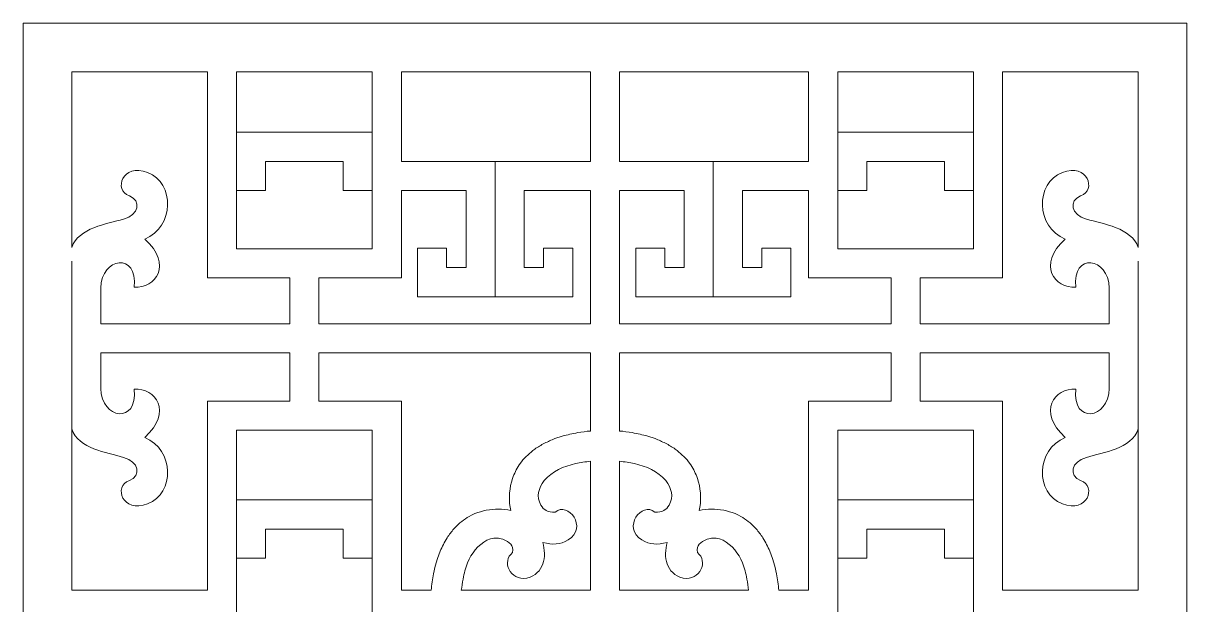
# Model space of a CAD drawing. Header units: centimetres. Extents: x 12.5 to 27.5, y -9.5 to -2.7.
# Drawn here: x 12.49 to 19.3, y -6.1 to -2.69 of the extents above; entities that cross this region are included whole.
import ezdxf

# ---------------------------------------------------------------- set-up
doc = ezdxf.new("R2010")
doc.units = ezdxf.units.CM
doc.header["$MEASUREMENT"] = 0
doc.layers.add('layer 1', color=7, linetype='Continuous')

msp = doc.modelspace()

# ---------------------------------------------------------------- linework, layer by layer
at = {"layer": 'layer 1', "color": 7, "lineweight": 9}
for points, knots in [([(12.48727, -2.6909), (12.48727, -2.6909), (19.29636, -2.6909), (19.29636, -2.6909), (19.29636, -2.6909), (19.29636, -2.6909), (19.29636, -9.5), (19.29636, -9.5), (19.29636, -9.5), (19.29636, -9.5), (12.48727, -9.5), (12.48727, -9.5), (12.48727, -9.5), (12.48727, -9.5), (12.48727, -2.6909), (12.48727, -2.6909)], [0, 0, 0, 0, 0.2, 0.2, 0.2, 0.2, 0.4, 0.4, 0.4, 0.4, 0.6, 0.6, 0.6, 0.6, 1, 1, 1, 1]), ([(14.04769, -4.44992), (14.04769, -4.44992), (14.04769, -4.18134), (14.04769, -4.18134), (14.04769, -4.18134), (14.04769, -4.18134), (13.56536, -4.18134), (13.56536, -4.18134), (13.56536, -4.18134), (13.56536, -4.18134), (13.56536, -2.97461), (13.56536, -2.97461), (13.56536, -2.97461), (13.56536, -2.97461), (12.77096, -2.97461), (12.77096, -2.97461), (12.77096, -2.97461), (12.77096, -2.97461), (12.77096, -4.00384), (12.77096, -4.00384), (12.77096, -4.00384), (12.8115, -3.88716), (12.9753, -3.86662), (13.07415, -3.83746), (13.07415, -3.83746), (13.1641, -3.81315), (13.17949, -3.73049), (13.1082, -3.70133), (13.1082, -3.70133), (13.01365, -3.66892), (13.06654, -3.50766), (13.21515, -3.5652), (13.21515, -3.5652), (13.37411, -3.6262), (13.37336, -3.88348), (13.19812, -3.95414), (13.19812, -3.95414), (13.36658, -4.10588), (13.25885, -4.24566), (13.13645, -4.23611), (13.13645, -4.23611), (13.15931, -4.0297), (12.94403, -4.05985), (12.94123, -4.24099), (12.94123, -4.24099), (12.94123, -4.24099), (12.94123, -4.44992), (12.94123, -4.44992), (12.94123, -4.44992), (12.94123, -4.44992), (14.04769, -4.44992), (14.04769, -4.44992)], [0, 0, 0, 0, 0.0714286, 0.0714286, 0.0714286, 0.0714286, 0.1428571, 0.1428571, 0.1428571, 0.1428571, 0.2142857, 0.2142857, 0.2142857, 0.2142857, 0.2857143, 0.2857143, 0.2857143, 0.2857143, 0.3571429, 0.3571429, 0.3571429, 0.3571429, 0.4285714, 0.4285714, 0.4285714, 0.4285714, 0.5, 0.5, 0.5, 0.5, 0.5714286, 0.5714286, 0.5714286, 0.5714286, 0.6428571, 0.6428571, 0.6428571, 0.6428571, 0.7142857, 0.7142857, 0.7142857, 0.7142857, 0.7857143, 0.7857143, 0.7857143, 0.7857143, 0.8571429, 0.8571429, 0.8571429, 0.8571429, 1, 1, 1, 1]), ([(13.73562, -2.97461), (13.73562, -2.97461), (13.73562, -3.32925), (13.73562, -3.32925), (13.73562, -3.32925), (13.977, -3.32925), (14.28605, -3.32925), (14.52999, -3.32925), (14.52999, -3.32925), (14.52999, -3.32925), (14.52999, -2.97461), (14.52999, -2.97461), (14.52999, -2.97461), (14.52999, -2.97461), (13.73562, -2.97461), (13.73562, -2.97461)], [0, 0, 0, 0, 0.2, 0.2, 0.2, 0.2, 0.4, 0.4, 0.4, 0.4, 0.6, 0.6, 0.6, 0.6, 1, 1, 1, 1]), ([(14.70022, -3.50066), (14.70022, -3.50066), (15.24885, -3.50066), (15.24885, -3.50066), (15.24885, -3.50066), (15.24885, -3.50066), (15.80668, -3.50066), (15.80668, -3.50066), (15.80668, -3.50066), (15.80668, -3.50066), (15.80668, -2.97461), (15.80668, -2.97461), (15.80668, -2.97461), (15.80668, -2.97461), (14.70022, -2.97461), (14.70022, -2.97461), (14.70022, -2.97461), (14.70022, -2.97461), (14.70022, -3.50066), (14.70022, -3.50066)], [0, 0, 0, 0, 0.1666667, 0.1666667, 0.1666667, 0.1666667, 0.3333333, 0.3333333, 0.3333333, 0.3333333, 0.5, 0.5, 0.5, 0.5, 0.6666667, 0.6666667, 0.6666667, 0.6666667, 1, 1, 1, 1]), ([(15.97695, -3.50066), (15.97695, -3.50066), (16.52554, -3.50066), (16.52554, -3.50066), (16.52554, -3.50066), (16.52554, -3.50066), (17.08341, -3.50066), (17.08341, -3.50066), (17.08341, -3.50066), (17.08341, -3.50066), (17.08341, -2.97461), (17.08341, -2.97461), (17.08341, -2.97461), (17.08341, -2.97461), (15.97695, -2.97461), (15.97695, -2.97461), (15.97695, -2.97461), (15.97695, -2.97461), (15.97695, -3.50066), (15.97695, -3.50066)], [0, 0, 0, 0, 0.1666667, 0.1666667, 0.1666667, 0.1666667, 0.3333333, 0.3333333, 0.3333333, 0.3333333, 0.5, 0.5, 0.5, 0.5, 0.6666667, 0.6666667, 0.6666667, 0.6666667, 1, 1, 1, 1]), ([(17.25364, -2.97461), (17.25364, -2.97461), (17.25364, -3.32925), (17.25364, -3.32925), (17.25364, -3.32925), (17.49501, -3.32925), (17.80409, -3.32925), (18.04804, -3.32925), (18.04804, -3.32925), (18.04804, -3.32925), (18.04804, -2.97461), (18.04804, -2.97461), (18.04804, -2.97461), (18.04804, -2.97461), (17.25364, -2.97461), (17.25364, -2.97461)], [0, 0, 0, 0, 0.2, 0.2, 0.2, 0.2, 0.4, 0.4, 0.4, 0.4, 0.6, 0.6, 0.6, 0.6, 1, 1, 1, 1]), ([(17.73594, -4.18134), (17.73594, -4.18134), (17.73594, -4.44992), (17.73594, -4.44992), (17.73594, -4.44992), (17.73594, -4.44992), (18.8424, -4.44992), (18.8424, -4.44992), (18.8424, -4.44992), (18.8424, -4.44992), (18.8424, -4.24099), (18.8424, -4.24099), (18.8424, -4.24099), (18.8396, -4.05985), (18.62431, -4.0297), (18.64719, -4.23611), (18.64719, -4.23611), (18.52478, -4.24566), (18.41705, -4.10588), (18.58551, -3.95414), (18.58551, -3.95414), (18.41026, -3.88348), (18.40951, -3.6262), (18.56848, -3.5652), (18.56848, -3.5652), (18.71709, -3.50766), (18.76998, -3.66892), (18.67543, -3.70133), (18.67543, -3.70133), (18.60413, -3.73049), (18.61953, -3.81315), (18.70947, -3.83746), (18.70947, -3.83746), (18.80833, -3.86662), (18.97213, -3.88716), (19.01267, -4.00384), (19.01267, -4.00384), (19.01267, -4.00384), (19.01267, -2.97461), (19.01267, -2.97461), (19.01267, -2.97461), (19.01267, -2.97461), (18.21827, -2.97461), (18.21827, -2.97461), (18.21827, -2.97461), (18.21827, -2.97461), (18.21827, -4.18134), (18.21827, -4.18134), (18.21827, -4.18134), (18.21827, -4.18134), (17.73594, -4.18134), (17.73594, -4.18134)], [0, 0, 0, 0, 0.0714286, 0.0714286, 0.0714286, 0.0714286, 0.1428571, 0.1428571, 0.1428571, 0.1428571, 0.2142857, 0.2142857, 0.2142857, 0.2142857, 0.2857143, 0.2857143, 0.2857143, 0.2857143, 0.3571429, 0.3571429, 0.3571429, 0.3571429, 0.4285714, 0.4285714, 0.4285714, 0.4285714, 0.5, 0.5, 0.5, 0.5, 0.5714286, 0.5714286, 0.5714286, 0.5714286, 0.6428571, 0.6428571, 0.6428571, 0.6428571, 0.7142857, 0.7142857, 0.7142857, 0.7142857, 0.7857143, 0.7857143, 0.7857143, 0.7857143, 0.8571429, 0.8571429, 0.8571429, 0.8571429, 1, 1, 1, 1]), ([(13.73562, -3.6697), (13.73562, -3.6697), (13.73562, -3.32925), (13.73562, -3.32925), (13.73562, -3.32925), (13.73562, -3.32925), (13.73562, -3.6697), (13.73562, -3.6697)], [0, 0, 0, 0, 0.3333333, 0.3333333, 0.3333333, 0.3333333, 1, 1, 1, 1]), ([(14.52999, -3.6697), (14.52999, -3.6697), (14.52999, -3.32925), (14.52999, -3.32925), (14.52999, -3.32925), (14.52999, -3.32925), (14.52999, -3.6697), (14.52999, -3.6697)], [0, 0, 0, 0, 0.3333333, 0.3333333, 0.3333333, 0.3333333, 1, 1, 1, 1]), ([(17.25364, -3.6697), (17.25364, -3.6697), (17.25364, -3.32925), (17.25364, -3.32925), (17.25364, -3.32925), (17.25364, -3.32925), (17.25364, -3.6697), (17.25364, -3.6697)], [0, 0, 0, 0, 0.3333333, 0.3333333, 0.3333333, 0.3333333, 1, 1, 1, 1]), ([(18.04804, -3.6697), (18.04804, -3.6697), (18.04804, -3.32925), (18.04804, -3.32925), (18.04804, -3.32925), (18.04804, -3.32925), (18.04804, -3.6697), (18.04804, -3.6697)], [0, 0, 0, 0, 0.3333333, 0.3333333, 0.3333333, 0.3333333, 1, 1, 1, 1]), ([(14.52999, -3.6697), (14.52999, -3.6697), (14.35976, -3.6697), (14.35976, -3.6697), (14.35976, -3.6697), (14.35976, -3.6697), (14.35976, -3.49948), (14.35976, -3.49948), (14.35976, -3.49948), (14.35976, -3.49948), (13.90583, -3.49948), (13.90583, -3.49948), (13.90583, -3.49948), (13.90583, -3.49948), (13.90583, -3.6697), (13.90583, -3.6697), (13.90583, -3.6697), (13.90583, -3.6697), (13.73562, -3.6697), (13.73562, -3.6697), (13.73562, -3.6697), (13.73562, -3.6697), (13.73562, -4.01112), (13.73562, -4.01112), (13.73562, -4.01112), (13.73562, -4.01112), (14.52999, -4.01112), (14.52999, -4.01112), (14.52999, -4.01112), (14.52999, -4.01112), (14.52999, -3.6697), (14.52999, -3.6697)], [0, 0, 0, 0, 0.1111111, 0.1111111, 0.1111111, 0.1111111, 0.2222222, 0.2222222, 0.2222222, 0.2222222, 0.3333333, 0.3333333, 0.3333333, 0.3333333, 0.4444444, 0.4444444, 0.4444444, 0.4444444, 0.5555556, 0.5555556, 0.5555556, 0.5555556, 0.6666667, 0.6666667, 0.6666667, 0.6666667, 0.7777778, 0.7777778, 0.7777778, 0.7777778, 1, 1, 1, 1]), ([(15.24885, -3.50066), (15.24885, -3.50066), (15.24885, -4.29171), (15.24885, -4.29171), (15.24885, -4.29171), (15.24885, -4.29171), (15.24885, -3.50066), (15.24885, -3.50066)], [0, 0, 0, 0, 0.3333333, 0.3333333, 0.3333333, 0.3333333, 1, 1, 1, 1]), ([(16.52554, -3.50066), (16.52554, -3.50066), (16.52554, -4.29171), (16.52554, -4.29171), (16.52554, -4.29171), (16.52554, -4.29171), (16.52554, -3.50066), (16.52554, -3.50066)], [0, 0, 0, 0, 0.3333333, 0.3333333, 0.3333333, 0.3333333, 1, 1, 1, 1]), ([(18.04804, -3.6697), (18.04804, -3.6697), (17.8778, -3.6697), (17.8778, -3.6697), (17.8778, -3.6697), (17.8778, -3.6697), (17.8778, -3.49948), (17.8778, -3.49948), (17.8778, -3.49948), (17.8778, -3.49948), (17.42387, -3.49948), (17.42387, -3.49948), (17.42387, -3.49948), (17.42387, -3.49948), (17.42387, -3.6697), (17.42387, -3.6697), (17.42387, -3.6697), (17.42387, -3.6697), (17.25364, -3.6697), (17.25364, -3.6697), (17.25364, -3.6697), (17.25364, -3.6697), (17.25364, -4.01112), (17.25364, -4.01112), (17.25364, -4.01112), (17.25364, -4.01112), (18.04804, -4.01112), (18.04804, -4.01112), (18.04804, -4.01112), (18.04804, -4.01112), (18.04804, -3.6697), (18.04804, -3.6697)], [0, 0, 0, 0, 0.1111111, 0.1111111, 0.1111111, 0.1111111, 0.2222222, 0.2222222, 0.2222222, 0.2222222, 0.3333333, 0.3333333, 0.3333333, 0.3333333, 0.4444444, 0.4444444, 0.4444444, 0.4444444, 0.5555556, 0.5555556, 0.5555556, 0.5555556, 0.6666667, 0.6666667, 0.6666667, 0.6666667, 0.7777778, 0.7777778, 0.7777778, 0.7777778, 1, 1, 1, 1]), ([(15.80668, -3.67089), (15.80668, -3.67089), (15.41905, -3.67089), (15.41905, -3.67089), (15.41905, -3.67089), (15.41905, -3.67089), (15.41905, -4.12147), (15.41905, -4.12147), (15.41905, -4.12147), (15.41905, -4.12147), (15.53255, -4.12147), (15.53255, -4.12147), (15.53255, -4.12147), (15.53255, -4.12147), (15.53255, -4.00798), (15.53255, -4.00798), (15.53255, -4.00798), (15.53255, -4.00798), (15.70278, -4.00798), (15.70278, -4.00798), (15.70278, -4.00798), (15.70278, -4.00798), (15.70278, -4.29171), (15.70278, -4.29171), (15.70278, -4.29171), (15.55147, -4.29171), (15.40016, -4.29171), (15.24885, -4.29171), (15.24885, -4.29171), (15.0975, -4.29171), (14.9462, -4.29171), (14.79488, -4.29171), (14.79488, -4.29171), (14.79488, -4.29171), (14.79488, -4.00798), (14.79488, -4.00798), (14.79488, -4.00798), (14.79488, -4.00798), (14.96512, -4.00798), (14.96512, -4.00798), (14.96512, -4.00798), (14.96512, -4.00798), (14.96512, -4.12147), (14.96512, -4.12147), (14.96512, -4.12147), (14.96512, -4.12147), (15.07859, -4.12147), (15.07859, -4.12147), (15.07859, -4.12147), (15.07859, -4.12147), (15.07859, -3.67089), (15.07859, -3.67089), (15.07859, -3.67089), (15.07859, -3.67089), (14.70022, -3.67089), (14.70022, -3.67089), (14.70022, -3.67089), (14.70022, -3.67089), (14.70022, -4.18134), (14.70022, -4.18134), (14.70022, -4.18134), (14.70022, -4.18134), (14.21792, -4.18134), (14.21792, -4.18134), (14.21792, -4.18134), (14.21792, -4.18134), (14.21792, -4.44992), (14.21792, -4.44992), (14.21792, -4.44992), (14.21792, -4.44992), (15.80668, -4.44992), (15.80668, -4.44992), (15.80668, -4.44992), (15.80668, -4.44992), (15.80668, -3.67089), (15.80668, -3.67089)], [0, 0, 0, 0, 0.05, 0.05, 0.05, 0.05, 0.1, 0.1, 0.1, 0.1, 0.15, 0.15, 0.15, 0.15, 0.2, 0.2, 0.2, 0.2, 0.25, 0.25, 0.25, 0.25, 0.3, 0.3, 0.3, 0.3, 0.35, 0.35, 0.35, 0.35, 0.4, 0.4, 0.4, 0.4, 0.45, 0.45, 0.45, 0.45, 0.5, 0.5, 0.5, 0.5, 0.55, 0.55, 0.55, 0.55, 0.6, 0.6, 0.6, 0.6, 0.65, 0.65, 0.65, 0.65, 0.7, 0.7, 0.7, 0.7, 0.75, 0.75, 0.75, 0.75, 0.8, 0.8, 0.8, 0.8, 0.85, 0.85, 0.85, 0.85, 0.9, 0.9, 0.9, 0.9, 1, 1, 1, 1]), ([(17.08341, -3.67089), (17.08341, -3.67089), (16.69577, -3.67089), (16.69577, -3.67089), (16.69577, -3.67089), (16.69577, -3.67089), (16.69577, -4.12147), (16.69577, -4.12147), (16.69577, -4.12147), (16.69577, -4.12147), (16.80924, -4.12147), (16.80924, -4.12147), (16.80924, -4.12147), (16.80924, -4.12147), (16.80924, -4.00798), (16.80924, -4.00798), (16.80924, -4.00798), (16.80924, -4.00798), (16.97948, -4.00798), (16.97948, -4.00798), (16.97948, -4.00798), (16.97948, -4.00798), (16.97948, -4.29171), (16.97948, -4.29171), (16.97948, -4.29171), (16.82816, -4.29171), (16.67686, -4.29171), (16.52554, -4.29171), (16.52554, -4.29171), (16.3742, -4.29171), (16.22289, -4.29171), (16.07158, -4.29171), (16.07158, -4.29171), (16.07158, -4.29171), (16.07158, -4.00798), (16.07158, -4.00798), (16.07158, -4.00798), (16.07158, -4.00798), (16.24182, -4.00798), (16.24182, -4.00798), (16.24182, -4.00798), (16.24182, -4.00798), (16.24182, -4.12147), (16.24182, -4.12147), (16.24182, -4.12147), (16.24182, -4.12147), (16.35531, -4.12147), (16.35531, -4.12147), (16.35531, -4.12147), (16.35531, -4.12147), (16.35531, -3.67089), (16.35531, -3.67089), (16.35531, -3.67089), (16.35531, -3.67089), (15.97695, -3.67089), (15.97695, -3.67089), (15.97695, -3.67089), (15.97695, -3.67089), (15.97695, -4.44992), (15.97695, -4.44992), (15.97695, -4.44992), (15.97695, -4.44992), (17.56571, -4.44992), (17.56571, -4.44992), (17.56571, -4.44992), (17.56571, -4.44992), (17.56571, -4.18134), (17.56571, -4.18134), (17.56571, -4.18134), (17.56571, -4.18134), (17.08341, -4.18134), (17.08341, -4.18134), (17.08341, -4.18134), (17.08341, -4.18134), (17.08341, -3.67089), (17.08341, -3.67089)], [0, 0, 0, 0, 0.05, 0.05, 0.05, 0.05, 0.1, 0.1, 0.1, 0.1, 0.15, 0.15, 0.15, 0.15, 0.2, 0.2, 0.2, 0.2, 0.25, 0.25, 0.25, 0.25, 0.3, 0.3, 0.3, 0.3, 0.35, 0.35, 0.35, 0.35, 0.4, 0.4, 0.4, 0.4, 0.45, 0.45, 0.45, 0.45, 0.5, 0.5, 0.5, 0.5, 0.55, 0.55, 0.55, 0.55, 0.6, 0.6, 0.6, 0.6, 0.65, 0.65, 0.65, 0.65, 0.7, 0.7, 0.7, 0.7, 0.75, 0.75, 0.75, 0.75, 0.8, 0.8, 0.8, 0.8, 0.85, 0.85, 0.85, 0.85, 0.9, 0.9, 0.9, 0.9, 1, 1, 1, 1]), ([(12.77096, -5.14675), (12.77096, -5.14675), (12.77096, -4.08435), (12.77096, -4.08435), (12.77096, -4.08435), (12.77096, -4.08435), (12.77096, -5.14675), (12.77096, -5.14675)], [0, 0, 0, 0, 0.3333333, 0.3333333, 0.3333333, 0.3333333, 1, 1, 1, 1]), ([(19.01267, -5.14675), (19.01267, -5.14675), (19.01267, -4.08435), (19.01267, -4.08435), (19.01267, -4.08435), (19.01267, -4.08435), (19.01267, -5.14675), (19.01267, -5.14675)], [0, 0, 0, 0, 0.3333333, 0.3333333, 0.3333333, 0.3333333, 1, 1, 1, 1]), ([(13.56536, -4.90385), (13.56536, -4.90385), (14.04769, -4.90385), (14.04769, -4.90385), (14.04769, -4.90385), (14.04769, -4.90385), (14.04769, -4.62014), (14.04769, -4.62014), (14.04769, -4.62014), (14.04769, -4.62014), (12.94123, -4.62014), (12.94123, -4.62014), (12.94123, -4.62014), (12.94123, -4.62014), (12.94123, -4.82908), (12.94123, -4.82908), (12.94123, -4.82908), (12.94403, -5.0102), (13.15931, -5.04034), (13.13645, -4.83395), (13.13645, -4.83395), (13.25885, -4.8244), (13.36658, -4.96417), (13.19812, -5.11592), (13.19812, -5.11592), (13.37336, -5.18658), (13.37411, -5.44386), (13.21515, -5.50485), (13.21515, -5.50485), (13.06654, -5.5624), (13.01365, -5.40114), (13.1082, -5.36873), (13.1082, -5.36873), (13.17949, -5.33956), (13.1641, -5.25692), (13.07415, -5.2326), (13.07415, -5.2326), (12.9753, -5.20343), (12.8115, -5.1829), (12.77096, -5.06623), (12.77096, -5.06623), (12.77096, -5.06623), (12.77096, -6.01033), (12.77096, -6.01033), (12.77096, -6.01033), (12.77096, -6.01033), (13.56536, -6.01033), (13.56536, -6.01033), (13.56536, -6.01033), (13.56536, -6.01033), (13.56536, -4.90385), (13.56536, -4.90385)], [0, 0, 0, 0, 0.0714286, 0.0714286, 0.0714286, 0.0714286, 0.1428571, 0.1428571, 0.1428571, 0.1428571, 0.2142857, 0.2142857, 0.2142857, 0.2142857, 0.2857143, 0.2857143, 0.2857143, 0.2857143, 0.3571429, 0.3571429, 0.3571429, 0.3571429, 0.4285714, 0.4285714, 0.4285714, 0.4285714, 0.5, 0.5, 0.5, 0.5, 0.5714286, 0.5714286, 0.5714286, 0.5714286, 0.6428571, 0.6428571, 0.6428571, 0.6428571, 0.7142857, 0.7142857, 0.7142857, 0.7142857, 0.7857143, 0.7857143, 0.7857143, 0.7857143, 0.8571429, 0.8571429, 0.8571429, 0.8571429, 1, 1, 1, 1]), ([(14.87425, -6.01033), (14.87723, -5.97794), (14.88196, -5.94599), (14.88791, -5.91383), (14.88791, -5.91383), (14.88791, -5.91383), (14.89828, -5.86875), (14.89828, -5.86875), (14.89828, -5.86875), (14.89828, -5.86875), (14.91131, -5.82476), (14.91131, -5.82476), (14.91131, -5.82476), (14.91131, -5.82476), (14.92716, -5.78224), (14.92716, -5.78224), (14.92716, -5.78224), (14.9393, -5.75456), (14.95229, -5.72912), (14.96789, -5.70326), (14.96789, -5.70326), (14.98028, -5.68485), (14.99286, -5.668), (15.00712, -5.65099), (15.00712, -5.65099), (15.00712, -5.65099), (15.02194, -5.63519), (15.02194, -5.63519), (15.02194, -5.63519), (15.04977, -5.60889), (15.07619, -5.5896), (15.10991, -5.57139), (15.10991, -5.57139), (15.10991, -5.57139), (15.13033, -5.56213), (15.13033, -5.56213), (15.13033, -5.56213), (15.15278, -5.55375), (15.17382, -5.54761), (15.1972, -5.54241), (15.1972, -5.54241), (15.24451, -5.53514), (15.29353, -5.5316), (15.34026, -5.54401), (15.34026, -5.54401), (15.32603, -5.49016), (15.33186, -5.43161), (15.34379, -5.37791), (15.34379, -5.37791), (15.34379, -5.37791), (15.35036, -5.35563), (15.35036, -5.35563), (15.35036, -5.35563), (15.36118, -5.32653), (15.37314, -5.30219), (15.38969, -5.27593), (15.38969, -5.27593), (15.38969, -5.27593), (15.40249, -5.25835), (15.40249, -5.25835), (15.40249, -5.25835), (15.42659, -5.22937), (15.45079, -5.20677), (15.48089, -5.18418), (15.48089, -5.18418), (15.4994, -5.17171), (15.51773, -5.16065), (15.5373, -5.14998), (15.5373, -5.14998), (15.55757, -5.14007), (15.57802, -5.13155), (15.59885, -5.12287), (15.59885, -5.12287), (15.59885, -5.12287), (15.64207, -5.10843), (15.64207, -5.10843), (15.64207, -5.10843), (15.67212, -5.10053), (15.70149, -5.09372), (15.73196, -5.0876), (15.73196, -5.0876), (15.75682, -5.08365), (15.78175, -5.08053), (15.80668, -5.07831), (15.80668, -5.07831), (15.80668, -5.07831), (15.80668, -4.62014), (15.80668, -4.62014), (15.80668, -4.62014), (15.80668, -4.62014), (14.21792, -4.62014), (14.21792, -4.62014), (14.21792, -4.62014), (14.21792, -4.62014), (14.21792, -4.90385), (14.21792, -4.90385), (14.21792, -4.90385), (14.21792, -4.90385), (14.70022, -4.90385), (14.70022, -4.90385), (14.70022, -4.90385), (14.70022, -4.90385), (14.70022, -6.01033), (14.70022, -6.01033), (14.70022, -6.01033), (14.70022, -6.01033), (14.87425, -6.01033), (14.87425, -6.01033)], [0, 0, 0, 0, 0.0357143, 0.0357143, 0.0357143, 0.0357143, 0.0714286, 0.0714286, 0.0714286, 0.0714286, 0.1071429, 0.1071429, 0.1071429, 0.1071429, 0.1428571, 0.1428571, 0.1428571, 0.1428571, 0.1785714, 0.1785714, 0.1785714, 0.1785714, 0.2142857, 0.2142857, 0.2142857, 0.2142857, 0.25, 0.25, 0.25, 0.25, 0.2857143, 0.2857143, 0.2857143, 0.2857143, 0.3214286, 0.3214286, 0.3214286, 0.3214286, 0.3571429, 0.3571429, 0.3571429, 0.3571429, 0.3928571, 0.3928571, 0.3928571, 0.3928571, 0.4285714, 0.4285714, 0.4285714, 0.4285714, 0.4642857, 0.4642857, 0.4642857, 0.4642857, 0.5, 0.5, 0.5, 0.5, 0.5357143, 0.5357143, 0.5357143, 0.5357143, 0.5714286, 0.5714286, 0.5714286, 0.5714286, 0.6071429, 0.6071429, 0.6071429, 0.6071429, 0.6428571, 0.6428571, 0.6428571, 0.6428571, 0.6785714, 0.6785714, 0.6785714, 0.6785714, 0.7142857, 0.7142857, 0.7142857, 0.7142857, 0.75, 0.75, 0.75, 0.75, 0.7857143, 0.7857143, 0.7857143, 0.7857143, 0.8214286, 0.8214286, 0.8214286, 0.8214286, 0.8571429, 0.8571429, 0.8571429, 0.8571429, 0.8928571, 0.8928571, 0.8928571, 0.8928571, 0.9285714, 0.9285714, 0.9285714, 0.9285714, 1, 1, 1, 1]), ([(15.97695, -5.07831), (16.00188, -5.08053), (16.0268, -5.08365), (16.05167, -5.0876), (16.05167, -5.0876), (16.08213, -5.09372), (16.11151, -5.10053), (16.14156, -5.10843), (16.14156, -5.10843), (16.14156, -5.10843), (16.18478, -5.12287), (16.18478, -5.12287), (16.18478, -5.12287), (16.20562, -5.13155), (16.22606, -5.14007), (16.24633, -5.14998), (16.24633, -5.14998), (16.2659, -5.16065), (16.28423, -5.17171), (16.3027, -5.18418), (16.3027, -5.18418), (16.33283, -5.20677), (16.35704, -5.22937), (16.38114, -5.25835), (16.38114, -5.25835), (16.38114, -5.25835), (16.39393, -5.27593), (16.39393, -5.27593), (16.39393, -5.27593), (16.41046, -5.30219), (16.42244, -5.32653), (16.43327, -5.35563), (16.43327, -5.35563), (16.43327, -5.35563), (16.43984, -5.37791), (16.43984, -5.37791), (16.43984, -5.37791), (16.45177, -5.43161), (16.4576, -5.49016), (16.44337, -5.54401), (16.44337, -5.54401), (16.4901, -5.5316), (16.53912, -5.53514), (16.58643, -5.54241), (16.58643, -5.54241), (16.60981, -5.54761), (16.63085, -5.55375), (16.6533, -5.56213), (16.6533, -5.56213), (16.6533, -5.56213), (16.67372, -5.57139), (16.67372, -5.57139), (16.67372, -5.57139), (16.70743, -5.5896), (16.73385, -5.60889), (16.76169, -5.63519), (16.76169, -5.63519), (16.76169, -5.63519), (16.77651, -5.65099), (16.77651, -5.65099), (16.77651, -5.65099), (16.79074, -5.668), (16.80335, -5.68485), (16.81573, -5.70326), (16.81573, -5.70326), (16.83134, -5.72912), (16.84433, -5.75456), (16.85647, -5.78224), (16.85647, -5.78224), (16.85647, -5.78224), (16.87231, -5.82476), (16.87231, -5.82476), (16.87231, -5.82476), (16.87231, -5.82476), (16.88535, -5.86875), (16.88535, -5.86875), (16.88535, -5.86875), (16.88535, -5.86875), (16.89572, -5.91383), (16.89572, -5.91383), (16.89572, -5.91383), (16.90167, -5.94599), (16.90636, -5.97794), (16.90938, -6.01033), (16.90938, -6.01033), (16.90938, -6.01033), (17.08341, -6.01033), (17.08341, -6.01033), (17.08341, -6.01033), (17.08341, -6.01033), (17.08341, -4.90385), (17.08341, -4.90385), (17.08341, -4.90385), (17.08341, -4.90385), (17.56571, -4.90385), (17.56571, -4.90385), (17.56571, -4.90385), (17.56571, -4.90385), (17.56571, -4.62014), (17.56571, -4.62014), (17.56571, -4.62014), (17.56571, -4.62014), (15.97695, -4.62014), (15.97695, -4.62014), (15.97695, -4.62014), (15.97695, -4.62014), (15.97695, -5.07831), (15.97695, -5.07831)], [0, 0, 0, 0, 0.0357143, 0.0357143, 0.0357143, 0.0357143, 0.0714286, 0.0714286, 0.0714286, 0.0714286, 0.1071429, 0.1071429, 0.1071429, 0.1071429, 0.1428571, 0.1428571, 0.1428571, 0.1428571, 0.1785714, 0.1785714, 0.1785714, 0.1785714, 0.2142857, 0.2142857, 0.2142857, 0.2142857, 0.25, 0.25, 0.25, 0.25, 0.2857143, 0.2857143, 0.2857143, 0.2857143, 0.3214286, 0.3214286, 0.3214286, 0.3214286, 0.3571429, 0.3571429, 0.3571429, 0.3571429, 0.3928571, 0.3928571, 0.3928571, 0.3928571, 0.4285714, 0.4285714, 0.4285714, 0.4285714, 0.4642857, 0.4642857, 0.4642857, 0.4642857, 0.5, 0.5, 0.5, 0.5, 0.5357143, 0.5357143, 0.5357143, 0.5357143, 0.5714286, 0.5714286, 0.5714286, 0.5714286, 0.6071429, 0.6071429, 0.6071429, 0.6071429, 0.6428571, 0.6428571, 0.6428571, 0.6428571, 0.6785714, 0.6785714, 0.6785714, 0.6785714, 0.7142857, 0.7142857, 0.7142857, 0.7142857, 0.75, 0.75, 0.75, 0.75, 0.7857143, 0.7857143, 0.7857143, 0.7857143, 0.8214286, 0.8214286, 0.8214286, 0.8214286, 0.8571429, 0.8571429, 0.8571429, 0.8571429, 0.8928571, 0.8928571, 0.8928571, 0.8928571, 0.9285714, 0.9285714, 0.9285714, 0.9285714, 1, 1, 1, 1]), ([(17.73594, -4.90385), (17.73594, -4.90385), (18.21827, -4.90385), (18.21827, -4.90385), (18.21827, -4.90385), (18.21827, -4.90385), (18.21827, -6.01033), (18.21827, -6.01033), (18.21827, -6.01033), (18.21827, -6.01033), (19.01267, -6.01033), (19.01267, -6.01033), (19.01267, -6.01033), (19.01267, -6.01033), (19.01267, -5.06623), (19.01267, -5.06623), (19.01267, -5.06623), (18.97213, -5.1829), (18.80833, -5.20343), (18.70947, -5.2326), (18.70947, -5.2326), (18.61953, -5.25692), (18.60413, -5.33956), (18.67543, -5.36873), (18.67543, -5.36873), (18.76998, -5.40114), (18.71709, -5.5624), (18.56848, -5.50485), (18.56848, -5.50485), (18.40951, -5.44386), (18.41026, -5.18658), (18.58551, -5.11592), (18.58551, -5.11592), (18.41705, -4.96417), (18.52478, -4.8244), (18.64719, -4.83395), (18.64719, -4.83395), (18.62431, -5.04034), (18.8396, -5.0102), (18.8424, -4.82908), (18.8424, -4.82908), (18.8424, -4.82908), (18.8424, -4.62014), (18.8424, -4.62014), (18.8424, -4.62014), (18.8424, -4.62014), (17.73594, -4.62014), (17.73594, -4.62014), (17.73594, -4.62014), (17.73594, -4.62014), (17.73594, -4.90385), (17.73594, -4.90385)], [0, 0, 0, 0, 0.0714286, 0.0714286, 0.0714286, 0.0714286, 0.1428571, 0.1428571, 0.1428571, 0.1428571, 0.2142857, 0.2142857, 0.2142857, 0.2142857, 0.2857143, 0.2857143, 0.2857143, 0.2857143, 0.3571429, 0.3571429, 0.3571429, 0.3571429, 0.4285714, 0.4285714, 0.4285714, 0.4285714, 0.5, 0.5, 0.5, 0.5, 0.5714286, 0.5714286, 0.5714286, 0.5714286, 0.6428571, 0.6428571, 0.6428571, 0.6428571, 0.7142857, 0.7142857, 0.7142857, 0.7142857, 0.7857143, 0.7857143, 0.7857143, 0.7857143, 0.8571429, 0.8571429, 0.8571429, 0.8571429, 1, 1, 1, 1]), ([(13.73562, -5.07409), (13.73562, -5.07409), (14.52999, -5.07409), (14.52999, -5.07409), (14.52999, -5.07409), (14.52999, -5.07409), (14.52999, -5.48181), (14.52999, -5.48181), (14.52999, -5.48181), (14.28544, -5.48181), (13.98103, -5.48181), (13.73562, -5.48181), (13.73562, -5.48181), (13.73562, -5.48181), (13.73562, -5.07409), (13.73562, -5.07409)], [0, 0, 0, 0, 0.2, 0.2, 0.2, 0.2, 0.4, 0.4, 0.4, 0.4, 0.6, 0.6, 0.6, 0.6, 1, 1, 1, 1]), ([(17.25364, -5.07409), (17.25364, -5.07409), (18.04804, -5.07409), (18.04804, -5.07409), (18.04804, -5.07409), (18.04804, -5.07409), (18.04804, -5.48181), (18.04804, -5.48181), (18.04804, -5.48181), (17.8035, -5.48181), (17.49905, -5.48181), (17.25364, -5.48181), (17.25364, -5.48181), (17.25364, -5.48181), (17.25364, -5.07409), (17.25364, -5.07409)], [0, 0, 0, 0, 0.2, 0.2, 0.2, 0.2, 0.4, 0.4, 0.4, 0.4, 0.6, 0.6, 0.6, 0.6, 1, 1, 1, 1]), ([(15.80668, -5.25514), (15.77757, -5.25825), (15.74851, -5.26291), (15.7194, -5.26923), (15.7194, -5.26923), (15.64987, -5.28431), (15.58399, -5.31337), (15.53674, -5.36895), (15.53674, -5.36895), (15.50307, -5.4124), (15.48672, -5.46255), (15.51662, -5.5127), (15.51662, -5.5127), (15.53419, -5.54086), (15.55598, -5.55595), (15.6004, -5.55271), (15.6004, -5.55271), (15.67618, -5.48956), (15.7935, -5.64305), (15.6769, -5.71613), (15.6769, -5.71613), (15.62674, -5.74333), (15.5868, -5.74734), (15.52702, -5.73031), (15.52702, -5.73031), (15.55176, -5.81514), (15.53587, -5.91234), (15.43505, -5.93969), (15.43505, -5.93969), (15.33434, -5.95463), (15.2849, -5.84071), (15.35138, -5.79028), (15.35138, -5.79028), (15.35574, -5.74302), (15.33622, -5.73101), (15.29365, -5.7123), (15.29365, -5.7123), (15.28176, -5.70866), (15.27198, -5.70659), (15.25964, -5.70494), (15.25964, -5.70494), (15.25964, -5.70494), (15.24107, -5.7056), (15.24107, -5.7056), (15.24107, -5.7056), (15.24107, -5.7056), (15.22153, -5.70964), (15.22153, -5.70964), (15.22153, -5.70964), (15.22153, -5.70964), (15.20105, -5.71749), (15.20105, -5.71749), (15.20105, -5.71749), (15.1485, -5.74498), (15.10968, -5.7952), (15.08777, -5.84971), (15.08777, -5.84971), (15.0753, -5.88063), (15.06723, -5.912), (15.06113, -5.94474), (15.06113, -5.94474), (15.05683, -5.96763), (15.05348, -5.98933), (15.05096, -6.01033), (15.05096, -6.01033), (15.05096, -6.01033), (15.80668, -6.01033), (15.80668, -6.01033), (15.80668, -6.01033), (15.80668, -6.01033), (15.80668, -5.25514), (15.80668, -5.25514)], [0, 0, 0, 0, 0.0526316, 0.0526316, 0.0526316, 0.0526316, 0.1052632, 0.1052632, 0.1052632, 0.1052632, 0.1578947, 0.1578947, 0.1578947, 0.1578947, 0.2105263, 0.2105263, 0.2105263, 0.2105263, 0.2631579, 0.2631579, 0.2631579, 0.2631579, 0.3157895, 0.3157895, 0.3157895, 0.3157895, 0.3684211, 0.3684211, 0.3684211, 0.3684211, 0.4210526, 0.4210526, 0.4210526, 0.4210526, 0.4736842, 0.4736842, 0.4736842, 0.4736842, 0.5263158, 0.5263158, 0.5263158, 0.5263158, 0.5789474, 0.5789474, 0.5789474, 0.5789474, 0.6315789, 0.6315789, 0.6315789, 0.6315789, 0.6842105, 0.6842105, 0.6842105, 0.6842105, 0.7368421, 0.7368421, 0.7368421, 0.7368421, 0.7894737, 0.7894737, 0.7894737, 0.7894737, 0.8421053, 0.8421053, 0.8421053, 0.8421053, 0.8947368, 0.8947368, 0.8947368, 0.8947368, 1, 1, 1, 1]), ([(16.7225, -5.94474), (16.71641, -5.912), (16.7083, -5.88063), (16.69587, -5.84971), (16.69587, -5.84971), (16.67395, -5.7952), (16.63512, -5.74498), (16.58254, -5.71749), (16.58254, -5.71749), (16.58254, -5.71749), (16.5621, -5.70964), (16.5621, -5.70964), (16.5621, -5.70964), (16.5621, -5.70964), (16.54255, -5.7056), (16.54255, -5.7056), (16.54255, -5.7056), (16.54255, -5.7056), (16.52399, -5.70494), (16.52399, -5.70494), (16.52399, -5.70494), (16.51164, -5.70659), (16.50187, -5.70866), (16.48997, -5.7123), (16.48997, -5.7123), (16.44741, -5.73101), (16.42789, -5.74302), (16.43225, -5.79028), (16.43225, -5.79028), (16.49873, -5.84071), (16.44929, -5.95463), (16.34859, -5.93969), (16.34859, -5.93969), (16.24776, -5.91234), (16.23183, -5.81514), (16.25661, -5.73031), (16.25661, -5.73031), (16.19683, -5.74734), (16.15686, -5.74333), (16.10673, -5.71613), (16.10673, -5.71613), (15.99013, -5.64305), (16.10745, -5.48956), (16.1832, -5.55271), (16.1832, -5.55271), (16.22765, -5.55595), (16.24941, -5.54086), (16.26698, -5.5127), (16.26698, -5.5127), (16.2969, -5.46255), (16.28055, -5.4124), (16.24687, -5.36895), (16.24687, -5.36895), (16.19963, -5.31337), (16.13372, -5.28431), (16.06423, -5.26923), (16.06423, -5.26923), (16.03512, -5.26291), (16.00606, -5.25825), (15.97695, -5.25514), (15.97695, -5.25514), (15.97695, -5.25514), (15.97695, -6.01033), (15.97695, -6.01033), (15.97695, -6.01033), (15.97695, -6.01033), (16.7326, -6.01033), (16.7326, -6.01033), (16.7326, -6.01033), (16.73012, -5.98925), (16.72677, -5.96755), (16.7225, -5.94474)], [0, 0, 0, 0, 0.0526316, 0.0526316, 0.0526316, 0.0526316, 0.1052632, 0.1052632, 0.1052632, 0.1052632, 0.1578947, 0.1578947, 0.1578947, 0.1578947, 0.2105263, 0.2105263, 0.2105263, 0.2105263, 0.2631579, 0.2631579, 0.2631579, 0.2631579, 0.3157895, 0.3157895, 0.3157895, 0.3157895, 0.3684211, 0.3684211, 0.3684211, 0.3684211, 0.4210526, 0.4210526, 0.4210526, 0.4210526, 0.4736842, 0.4736842, 0.4736842, 0.4736842, 0.5263158, 0.5263158, 0.5263158, 0.5263158, 0.5789474, 0.5789474, 0.5789474, 0.5789474, 0.6315789, 0.6315789, 0.6315789, 0.6315789, 0.6842105, 0.6842105, 0.6842105, 0.6842105, 0.7368421, 0.7368421, 0.7368421, 0.7368421, 0.7894737, 0.7894737, 0.7894737, 0.7894737, 0.8421053, 0.8421053, 0.8421053, 0.8421053, 0.8947368, 0.8947368, 0.8947368, 0.8947368, 1, 1, 1, 1]), ([(13.73562, -5.82226), (13.73562, -5.82226), (13.73562, -5.48181), (13.73562, -5.48181), (13.73562, -5.48181), (13.73562, -5.48181), (13.73562, -5.82226), (13.73562, -5.82226)], [0, 0, 0, 0, 0.3333333, 0.3333333, 0.3333333, 0.3333333, 1, 1, 1, 1]), ([(14.52999, -5.82226), (14.52999, -5.82226), (14.52999, -5.48181), (14.52999, -5.48181), (14.52999, -5.48181), (14.52999, -5.48181), (14.52999, -5.82226), (14.52999, -5.82226)], [0, 0, 0, 0, 0.3333333, 0.3333333, 0.3333333, 0.3333333, 1, 1, 1, 1]), ([(17.25364, -5.82226), (17.25364, -5.82226), (17.25364, -5.48181), (17.25364, -5.48181), (17.25364, -5.48181), (17.25364, -5.48181), (17.25364, -5.82226), (17.25364, -5.82226)], [0, 0, 0, 0, 0.3333333, 0.3333333, 0.3333333, 0.3333333, 1, 1, 1, 1]), ([(18.04804, -5.82226), (18.04804, -5.82226), (18.04804, -5.48181), (18.04804, -5.48181), (18.04804, -5.48181), (18.04804, -5.48181), (18.04804, -5.82226), (18.04804, -5.82226)], [0, 0, 0, 0, 0.3333333, 0.3333333, 0.3333333, 0.3333333, 1, 1, 1, 1]), ([(14.52999, -6.36864), (14.52999, -6.36864), (14.35976, -6.36864), (14.35976, -6.36864), (14.35976, -6.36864), (14.35976, -6.36864), (14.35976, -6.53887), (14.35976, -6.53887), (14.35976, -6.53887), (14.35976, -6.53887), (13.90583, -6.53887), (13.90583, -6.53887), (13.90583, -6.53887), (13.90583, -6.53887), (13.90583, -6.36864), (13.90583, -6.36864), (13.90583, -6.36864), (13.90583, -6.36864), (13.73562, -6.36864), (13.73562, -6.36864), (13.73562, -6.36864), (13.73562, -6.36864), (13.73562, -5.82226), (13.73562, -5.82226), (13.73562, -5.82226), (13.73562, -5.82226), (13.90583, -5.82226), (13.90583, -5.82226), (13.90583, -5.82226), (13.90583, -5.82226), (13.90583, -5.65204), (13.90583, -5.65204), (13.90583, -5.65204), (13.90583, -5.65204), (14.35976, -5.65204), (14.35976, -5.65204), (14.35976, -5.65204), (14.35976, -5.65204), (14.35976, -5.82226), (14.35976, -5.82226), (14.35976, -5.82226), (14.35976, -5.82226), (14.52999, -5.82226), (14.52999, -5.82226), (14.52999, -5.82226), (14.52999, -5.82226), (14.52999, -6.36864), (14.52999, -6.36864)], [0, 0, 0, 0, 0.0769231, 0.0769231, 0.0769231, 0.0769231, 0.1538462, 0.1538462, 0.1538462, 0.1538462, 0.2307692, 0.2307692, 0.2307692, 0.2307692, 0.3076923, 0.3076923, 0.3076923, 0.3076923, 0.3846154, 0.3846154, 0.3846154, 0.3846154, 0.4615385, 0.4615385, 0.4615385, 0.4615385, 0.5384615, 0.5384615, 0.5384615, 0.5384615, 0.6153846, 0.6153846, 0.6153846, 0.6153846, 0.6923077, 0.6923077, 0.6923077, 0.6923077, 0.7692308, 0.7692308, 0.7692308, 0.7692308, 0.8461538, 0.8461538, 0.8461538, 0.8461538, 1, 1, 1, 1]), ([(18.04804, -6.36864), (18.04804, -6.36864), (17.8778, -6.36864), (17.8778, -6.36864), (17.8778, -6.36864), (17.8778, -6.36864), (17.8778, -6.53887), (17.8778, -6.53887), (17.8778, -6.53887), (17.8778, -6.53887), (17.42387, -6.53887), (17.42387, -6.53887), (17.42387, -6.53887), (17.42387, -6.53887), (17.42387, -6.36864), (17.42387, -6.36864), (17.42387, -6.36864), (17.42387, -6.36864), (17.25364, -6.36864), (17.25364, -6.36864), (17.25364, -6.36864), (17.25364, -6.36864), (17.25364, -5.82226), (17.25364, -5.82226), (17.25364, -5.82226), (17.25364, -5.82226), (17.42387, -5.82226), (17.42387, -5.82226), (17.42387, -5.82226), (17.42387, -5.82226), (17.42387, -5.65204), (17.42387, -5.65204), (17.42387, -5.65204), (17.42387, -5.65204), (17.8778, -5.65204), (17.8778, -5.65204), (17.8778, -5.65204), (17.8778, -5.65204), (17.8778, -5.82226), (17.8778, -5.82226), (17.8778, -5.82226), (17.8778, -5.82226), (18.04804, -5.82226), (18.04804, -5.82226), (18.04804, -5.82226), (18.04804, -5.82226), (18.04804, -6.36864), (18.04804, -6.36864)], [0, 0, 0, 0, 0.0769231, 0.0769231, 0.0769231, 0.0769231, 0.1538462, 0.1538462, 0.1538462, 0.1538462, 0.2307692, 0.2307692, 0.2307692, 0.2307692, 0.3076923, 0.3076923, 0.3076923, 0.3076923, 0.3846154, 0.3846154, 0.3846154, 0.3846154, 0.4615385, 0.4615385, 0.4615385, 0.4615385, 0.5384615, 0.5384615, 0.5384615, 0.5384615, 0.6153846, 0.6153846, 0.6153846, 0.6153846, 0.6923077, 0.6923077, 0.6923077, 0.6923077, 0.7692308, 0.7692308, 0.7692308, 0.7692308, 0.8461538, 0.8461538, 0.8461538, 0.8461538, 1, 1, 1, 1])]:
    msp.add_open_spline(points, degree=3, knots=knots, dxfattribs=at)

doc.saveas('drawing.dxf')
